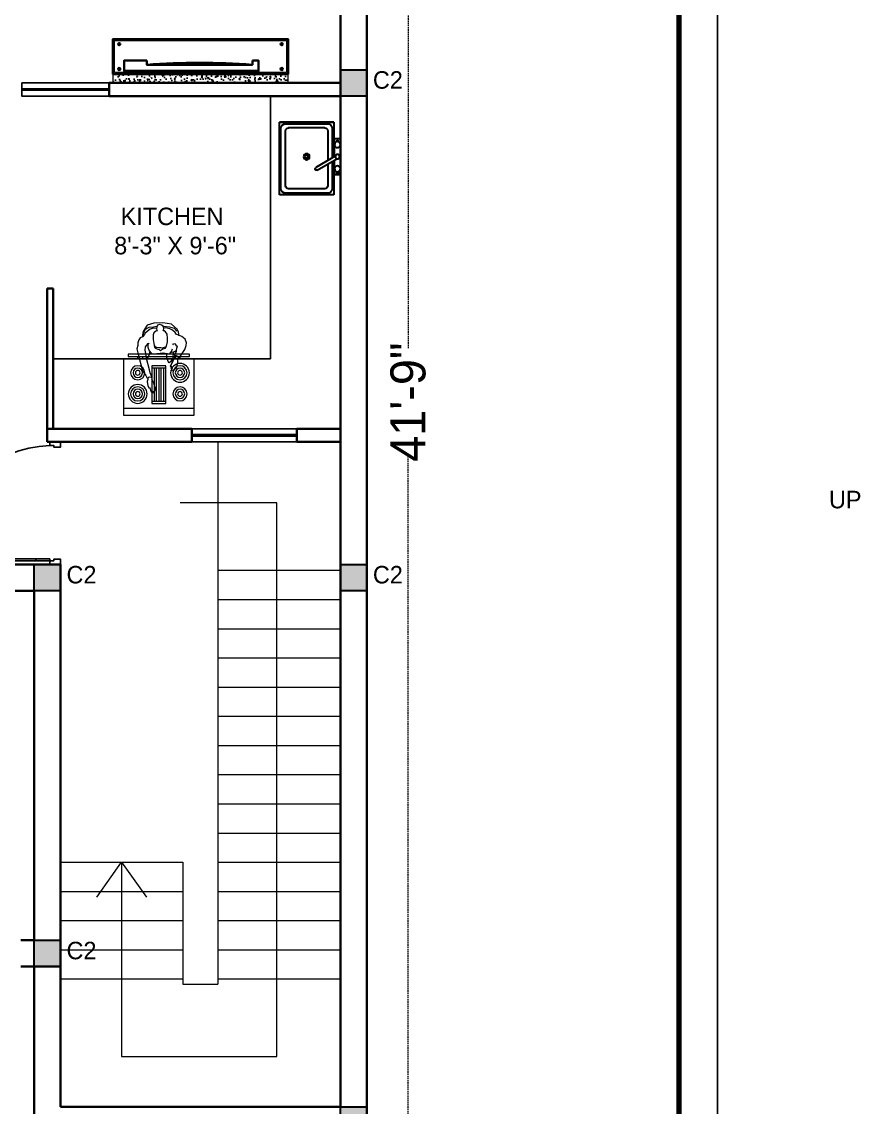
# Model space of a CAD drawing. Header units: millimetres. Extents: x -6808 to 215771, y -89660 to -16303.
# Drawn here: x 93672.3 to 93959.7, y -55750.9 to -55378.9 of the extents above; entities that cross this region are included whole.
import ezdxf

# ---------------------------------------------------------------- set-up
doc = ezdxf.new("R2010")
doc.units = ezdxf.units.MM
doc.header["$PDMODE"] = 35
doc.linetypes.add('ACAD_ISO10W100', pattern=[18, 12, -3, 0, -3])
doc.linetypes.add('DASHED', pattern=[0.75, 0.5, -0.25])
doc.layers.get('0').update_dxf_attribs({"color": 8})
for name, color, linetype, lineweight in [('_Furniture', 253, 'Continuous', 18), ('col.center', 5, 'ACAD_ISO10W100', 15), ('column', 5, 'Continuous', 30), ('dim2', 6, 'Continuous', 20), ('FIXture', 132, 'Continuous', 13), ('FURNITURE 2', 33, 'Continuous', 25), ('furnitures', 12, 'Continuous', 13), ('STAIR', 252, 'Continuous', 15), ('text', 7, 'Continuous', 25), ('wall', 7, 'Continuous', 35)]:
    doc.layers.add(name, color=color, linetype=linetype, lineweight=lineweight)
doc.layers.add('AR.furniture', color=7, linetype='Continuous', lineweight=35, true_color=0x009e9e)
for name, color, linetype in [('FORMAT', 7, 'Continuous'), ('NET 01', 8, 'Continuous'), ('WIN', 5, 'Continuous')]:
    doc.layers.add(name, color=color, linetype=linetype)
doc.styles.add('SAJ', font='eurr____.ttf')
doc.dimstyles.new('SAJ', dxfattribs={"dimtxt": 5, "dimasz": 2, "dimexe": 1, "dimexo": 1, "dimgap": 0.09375, "dimtad": 0, "dimdec": 1, "dimzin": 0, "dimdsep": 46, "dimlunit": 4, "dimtxsty": 'SAJ', "dimblk": 'OBLIQUE', "dimcen": 0.125, "dimdle": 0.375, "dimadec": 0, "dimazin": 0, "dimtfac": 1, "dimtdec": 1, "dimtofl": 0, "dimtmove": 0, "dimatfit": 3, "dimldrblk": 'OBLIQUE', "dimfxl": 1, "dimtolj": 1, "dimtzin": 0, "dimlwd": 5, "dimlwe": 5, "dimarcsym": 1})

# ---------------------------------------------------------------- blocks, each defined once
blk = doc.blocks.new('QEWFWE')
at = {"layer": 'NET 01'}
for p, q in [((238503.45, 15011.85), (238503.45, 15015.77)), ((238503.45, 15015.77), (238505.41, 15015.77)), ((238503.98, 15015.77), (238503.98, 15011.85)), ((238503.98, 15011.85), (238503.45, 15011.85)), ((238503.45, 15011.85), (238503.45, 14988.32)), ((238503.98, 14988.32), (238503.98, 15011.85)), ((238503.45, 14988.32), (238503.45, 14984.4)), ((238503.98, 14988.32), (238503.45, 14988.32)), ((238503.98, 14984.4), (238503.98, 14988.32)), ((238503.45, 14984.4), (238503.98, 14984.4))]:
    blk.add_line(p, q, dxfattribs=at)
for points in [[(238503.45, 14984.4), (238502.4, 14984.4), (238502.4, 14981.4), (238503.9, 14981.4), (238503.9, 14982.9), (238503.9, 14983.2), (238503.45, 14983.2)], [(238536.02, 14984.4), (238537.07, 14984.4), (238537.07, 14981.4), (238535.57, 14981.4), (238535.57, 14982.9), (238535.57, 14983.2), (238536.02, 14983.2)]]:
    blk.add_lwpolyline(points, close=True, dxfattribs=at)
blk.add_ellipse((238504.18, 14985.62), major_axis=(-29.27, 13.54), ratio=0.925766, start_param=-2.718612, end_param=-1.204625, dxfattribs=at)
blk = doc.blocks.new('A$C35EA12FA')
at = {"layer": 'furnitures', "ltscale": 1.4}
for p, q in [((3.32, 21.47), (2, 19.51)), ((2.77, 20.24), (3.86, 20.88)), ((5.45, 22.2), (3.32, 21.47)), ((3.86, 20.88), (5.27, 21.01)), ((5.27, 21.01), (6.32, 21.15)), ((8.32, 22.29), (5.45, 22.2)), ((6.32, 21.01), (6.27, 20.38)), ((6.59, 21.47), (6.32, 21.01)), ((7.27, 21.69), (6.59, 21.47)), ((7.82, 21.51), (7.27, 21.69)), ((8.36, 21.24), (7.82, 21.51)), ((11, 21.88), (8.32, 22.29)), ((8.54, 20.83), (8.36, 21.24)), ((8.59, 20.42), (8.54, 20.83)), ((8.63, 21.19), (10.36, 21.01)), ((10.36, 21.01), (11.95, 20.6)), ((12.81, 20.28), (11, 21.88)), ((1.05, 17.51), (0.55, 16.83)), ((1.77, 17.83), (1.05, 17.51)), ((2, 19.51), (1.64, 17.65)), ((2.45, 18.51), (1.77, 17.83)), ((2, 18.33), (2.36, 19.38)), ((2.36, 19.38), (2.77, 20.24)), ((2.59, 18.92), (2.45, 18.51)), ((3.23, 19.47), (2.59, 18.92)), ((4.18, 20.24), (3.23, 19.47)), ((5.18, 20.56), (4.18, 20.24)), ((5.18, 18.37), (5.14, 16.92)), ((6.23, 20.47), (5.18, 20.56)), ((5.45, 19.1), (5.18, 18.37)), ((6, 19.6), (5.45, 19.1)), ((6.59, 19.74), (6, 19.6)), ((6.27, 20.38), (6.32, 19.92)), ((6.32, 19.92), (6.59, 19.74)), ((8.36, 19.74), (8.45, 19.88)), ((8.73, 19.65), (8.36, 19.74)), ((8.45, 19.88), (8.59, 20.42)), ((9.27, 20.65), (8.73, 20.51)), ((9.13, 19.33), (8.73, 19.65)), ((9.63, 18.6), (9.13, 19.33)), ((10.54, 20.33), (9.27, 20.65)), ((9.77, 17.37), (9.63, 18.6)), ((9.77, 16.19), (9.77, 17.37)), ((11.41, 19.92), (10.54, 20.33)), ((12.18, 19.19), (11.41, 19.92)), ((11.95, 20.6), (12.72, 19.6)), ((12.5, 18.65), (12.18, 19.19)), ((13.27, 18.28), (12.5, 18.65)), ((13.27, 19.28), (12.81, 20.28)), ((13.5, 18.15), (13.27, 19.28)), ((14.31, 17.87), (13.27, 18.28)), ((15.45, 17.06), (14.31, 17.87)), ((0.27, 15.05), (0, 13.92)), ((0, 13.92), (0.41, 12.19)), ((0.55, 16.83), (0.23, 15.87)), ((0.23, 15.87), (0.27, 15.05)), ((2.68, 13.55), (2.77, 14.55)), ((2.77, 14.55), (3.14, 15.1)), ((3.14, 15.1), (3.54, 15.6)), ((3.91, 15.74), (3.5, 15.33)), ((3.5, 15.33), (3.5, 14.46)), ((3.5, 14.46), (3.91, 13.28)), ((3.54, 15.6), (3.91, 15.74)), ((5.14, 16.92), (5.36, 15.6)), ((5.36, 15.6), (5.63, 14.51)), ((5.63, 14.51), (6.13, 14.05)), ((5.82, 14.55), (5.68, 14.92)), ((6.41, 14.37), (5.82, 14.55)), ((6.13, 14.05), (6.68, 13.83)), ((6.95, 14.24), (6.41, 14.37)), ((7.59, 14.24), (6.95, 14.24)), ((8.09, 14.19), (7.59, 14.24)), ((8, 13.78), (8.36, 13.96)), ((8.68, 14.33), (8.09, 14.19)), ((8.36, 13.96), (9.09, 14.19)), ((9.22, 14.6), (8.68, 14.33)), ((9.09, 14.19), (9.41, 14.83)), ((9.41, 14.83), (9.77, 16.19)), ((11, 13.05), (11.41, 13.96)), ((11.5, 15.24), (11.72, 15.55)), ((11.72, 15.55), (12.18, 15.6)), ((12.18, 15.6), (12.45, 15.15)), ((12.45, 15.15), (12.81, 14.78)), ((12.63, 14.1), (12.54, 13.51)), ((12.81, 14.78), (12.63, 14.1)), ((15.36, 13.78), (15.77, 14.96)), ((15.81, 15.87), (15.45, 17.06)), ((15.77, 14.96), (15.81, 15.87)), ((0.41, 12.19), (1.82, 6.87)), ((2.82, 12.46), (2.68, 13.55)), ((3.09, 10.82), (2.82, 12.46)), ((4.04, 7.23), (3.09, 10.82)), ((3.45, 11.28), (3.23, 11.01)), ((3.86, 12.05), (3.45, 11.28)), ((4.04, 12.83), (3.86, 12.05)), ((3.91, 13.28), (4.64, 12.46)), ((4.64, 12.46), (5.41, 12.33)), ((5.41, 12.33), (8.36, 12.69)), ((6.68, 13.83), (7.13, 13.78)), ((7.13, 13.78), (7.27, 13.51)), ((7.27, 13.51), (7.5, 13.28)), ((7.5, 13.28), (7.73, 13.51)), ((7.73, 13.51), (8, 13.78)), ((8.28, 12.7), (10.5, 12.37)), ((9.59, 11.19), (9.54, 12.14)), ((9.95, 9.92), (9.59, 11.19)), ((10.5, 12.37), (11, 13.05)), ((11.45, 11.01), (10.72, 9.82)), ((11, 12.83), (12.04, 13.05)), ((11.63, 12.87), (11.45, 11.01)), ((12.13, 11.42), (11.45, 10.01)), ((12.5, 13.05), (12, 11.87)), ((12, 11.87), (12.13, 11.42)), ((12.04, 13.05), (12.5, 13.37)), ((12.13, 11.83), (12.59, 11.83)), ((12.54, 13.51), (12.5, 13.05)), ((12.59, 11.83), (13.09, 11.64)), ((13.09, 11.64), (13.45, 11.46)), ((13.09, 10.42), (13.18, 11.05)), ((13.09, 9.6), (13.09, 10.42)), ((13.18, 11.05), (13.68, 11.19)), ((13.62, 11.17), (15.36, 13.78)), ((4.18, 6.32), (4.04, 7.23)), ((10.27, 9.51), (9.95, 9.92)), ((10.72, 9.82), (10.27, 9.51)), ((11.45, 10), (10.67, 8.41)), ((10.67, 8.41), (10.72, 8.18)), ((11.45, 10.01), (10.68, 8.41)), ((10.68, 8.41), (10.72, 8.19)), ((10.72, 8.18), (11.13, 8.41)), ((10.72, 8.19), (11.13, 8.41)), ((11.13, 8.41), (10.86, 7.87)), ((11.13, 8.41), (10.86, 7.87)), ((10.86, 7.87), (10.95, 7.64)), ((10.86, 7.87), (10.95, 7.64)), ((10.95, 7.64), (11.27, 7.78)), ((10.95, 7.64), (11.27, 7.77)), ((11.27, 7.78), (11.04, 7.19)), ((11.27, 7.77), (11.04, 7.18)), ((11.04, 7.18), (11.27, 7.05)), ((11.27, 7.05), (11.49, 7.14)), ((11.49, 7.14), (11.54, 6.96)), ((11.54, 6.96), (11.86, 7)), ((12.26, 8), (11.83, 7)), ((12.27, 8.05), (12.22, 7.55)), ((12.22, 7.55), (12.45, 7.69)), ((12.45, 7.69), (12.68, 8)), ((12.68, 8), (12.81, 8.64)), ((12.81, 8.64), (13.09, 9.6)), ((1.82, 6.87), (2.86, 5.46)), ((2.86, 5.46), (3.18, 4.82)), ((3.18, 4.82), (3.45, 4.59)), ((3.5, 4.14), (3.23, 3.55)), ((3.23, 3.55), (3.5, 2.14)), ((3.45, 4.59), (3.5, 4.14)), ((3.54, 4.64), (3.86, 4.96)), ((3.86, 4.96), (4.5, 4.91)), ((4.86, 4.82), (4.18, 6.32)), ((4.5, 4.91), (4.64, 4.73)), ((4.73, 4.28), (4.82, 4.46)), ((5.36, 3), (4.73, 4.28)), ((4.82, 4.46), (4.86, 4.82)), ((3.5, 2.14), (3.91, 1.41)), ((3.91, 1.41), (4, 1.68)), ((4, 1.68), (4.54, 0.18)), ((4.54, 0.18), (4.73, 0.14)), ((4.73, 0.14), (4.82, 0.32)), ((4.82, 0.32), (5.09, 0)), ((5.09, 0), (5.45, 0)), ((5.63, 2.09), (5.36, 3)), ((5.45, 0.36), (5.73, 0.36)), ((5.45, 0), (5.45, 0.36)), ((6.04, 0.91), (5.63, 2.09)), ((5.73, 0.68), (6.04, 0.91)), ((5.73, 0.36), (5.73, 0.68))]:
    blk.add_line(p, q, dxfattribs=at)
blk = doc.blocks.new('A$C59C60163')
at = {"layer": 'FIXture'}
for p, q in [((61.7, 0), (61.7, 617.2)), ((493.8, 493.8), (514.4, 493.8)), ((514.4, 452.6), (493.8, 452.6)), ((123.4, 246.9), (123.4, 370.3)), ((411.5, 349.8), (123.4, 349.8)), ((123.4, 329.2), (411.5, 329.2)), ((411.5, 308.6), (123.4, 308.6)), ((123.4, 288), (411.5, 288)), ((411.5, 370.3), (411.5, 246.9)), ((411.5, 267.5), (123.4, 267.5)), ((514.4, 164.6), (493.8, 164.6)), ((493.8, 123.4), (514.4, 123.4))]:
    blk.add_line(p, q, dxfattribs=at)
for points in [[(493.8, 0), (0, 0), (0, 617.2), (493.8, 617.2)], [(534.9, 41.1), (514.4, 41.1), (514.4, 576.1), (534.9, 576.1)], [(432.1, 246.9), (102.9, 246.9), (102.9, 370.3), (432.1, 370.3)]]:
    blk.add_lwpolyline(points, close=True, dxfattribs=at)
for centre, radius in [((370.3, 493.8), 82.3), ((185.2, 493.8), 61.7), ((185.2, 493.8), 41.1), ((185.2, 493.8), 20.6), ((370.3, 493.8), 61.7), ((370.3, 493.8), 41.1), ((370.3, 493.8), 20.6), ((185.2, 123.4), 82.3), ((185.2, 123.4), 61.7), ((185.2, 123.4), 41.1), ((185.2, 123.4), 20.6), ((370.3, 123.4), 61.7), ((370.3, 123.4), 41.1), ((370.3, 123.4), 20.6)]:
    blk.add_circle(centre, radius, dxfattribs=at)
blk = doc.blocks.new('A$C22B204D2')
at = {"layer": '_Furniture', "color": 2, "xscale": 1.071547591360284, "yscale": 1.071547591360284, "zscale": 1.071547591360284}
blk.add_blockref('A$C35EA12FA', (4.57, 9.37), dxfattribs=at)
at = {"layer": 'FIXture', "xscale": -0.0391304348595441, "yscale": 0.0391304348595441, "zscale": 0.0391304348595441, "rotation": 270}
blk.add_blockref('A$C59C60163', (0, 1.61), dxfattribs=at)
blk = doc.blocks.new('efve')
at = {"layer": 'AR.furniture', "lineweight": 30, "ltscale": 5}
for p, q in [((-7.34, 17.59), (-7.34, -6.41)), ((10.66, 17.59), (-7.34, 17.59)), ((10.66, 6.27), (10.66, 17.59)), ((11.13, 4.84), (4.69, 8.56)), ((5.19, 9.42), (11.63, 5.71)), ((12.12, 10.49), (11.62, 10.49)), ((11.62, 10.49), (11.62, 9.93)), ((12.12, 9.93), (12.12, 10.49)), ((10.66, 2.23), (10.66, 5.11)), ((10.66, -6.41), (10.66, 2.23)), ((11.62, -0.51), (11.62, 0.05)), ((12.12, 0.05), (12.12, -0.51)), ((12.12, -0.51), (11.62, -0.51)), ((10.66, -6.41), (-7.34, -6.41)), ((-7.34, -6.41), (10.66, -6.41)), ((7.66, -4.59), (-4.34, -4.59))]:
    blk.add_line(p, q, dxfattribs=at)
for points in [[(-6.84, 15.59), (-6.84, -4.41)], [(8.66, 17.09), (-5.34, 17.09)], [(-5.34, 14.59), (-5.34, -3.59)], [(7.66, 15.59), (-4.34, 15.59)], [(8.66, 7.42), (8.66, 14.59)], [(10.16, 6.56), (10.16, 15.59)], [(10.87, 10.99), (10.87, 6.14)], [(10.87, 4.99), (10.87, -1.01), (12.87, -1.01), (12.87, 10.99), (10.87, 10.99), (10.87, 6.14)], [(8.66, -1.74), (8.66, 6.27)], [(8.66, -3.59), (8.66, 6.27)], [(10.16, -4.41), (10.16, 5.4)], [(10.16, 2.52), (10.16, 5.4)], [(-5.34, -5.91), (8.66, -5.91)]]:
    blk.add_lwpolyline(points, dxfattribs=at)
for centre, radius in [((11.87, 8.99), 1), ((1.66, 4.99), 1), ((1.66, 4.99), 0.5), ((11.87, 4.99), 0.75), ((11.87, 0.99), 1)]:
    blk.add_circle(centre, radius, dxfattribs=at)
for centre, radius, start, end in [((-5.34, 15.59), 1.5, 90, 180), ((-4.34, 14.59), 1, 90, 180), ((7.66, 14.59), 1, 0, 90), ((8.66, 15.59), 1.5, 0, 90), ((4.94, 8.99), 0.5, 60, 240), ((-4.34, -3.59), 1, 180, 270), ((7.66, -3.59), 1, 270, 0), ((-5.34, -4.41), 1.5, 180, 270), ((8.66, -4.41), 1.5, 270, 0)]:
    blk.add_arc(centre, radius, start, end, dxfattribs=at)
blk = doc.blocks.new('_Oblique')
at = {"color": 0, "linetype": 'ByBlock', "lineweight": -2}
blk.add_line((-0.5, -0.5), (0.5, 0.5), dxfattribs=at)
blk = doc.blocks.new('vcdr')
at = {"layer": 'AR.furniture', "lineweight": 25, "ltscale": 2}
h = blk.add_hatch(dxfattribs=at)
h.set_pattern_fill('AR-CONC', color=256, scale=0.5, style=0)
h.set_pattern_definition([(50, (5894.276, -2096.168), (3.58630091, -0.313760675), [0.375, -4.125]), (355, (5894.276, -2096.168), (-0.69375667, 3.76096067), [0.3, -3.3]), (100.4514, (5894.575, -2096.194), (2.89254691, 3.44719771), [0.31870095, -3.50571056]), (46.1842, (5894.276, -2095.168), (5.33620524, -0.82759507), [0.5625, -6.1875]), (96.6356, (5894.7207, -2095.237), (4.67331353, 4.87058935), [0.47805144, -5.258565]), (351.1842, (5894.276, -2095.168), (4.67330973, 4.870593), [0.45, -4.95]), (21, (5894.776, -2095.418), (2.98453526, -2.01309445), [0.375, -4.125]), (326, (5894.776, -2095.418), (1.21657666, 3.62575023), [0.3, -3.3]), (71.4514, (5895.0247, -2095.5857), (4.20111314, 1.61265248), [0.31870095, -3.50571056]), (37.5, (5894.276, -2096.168), (0.060799277, 1.66446927), [0, -3.26, 0, -3.35, 0, -3.3125]), (7.5, (5894.276, -2096.168), (1.315347687, 1.97205856), [0, -1.91, 0, -3.185, 0, -1.2625]), (327.5, (5893.161, -2096.168), (2.66911218, -0.112774359), [0, -1.25, 0, -3.9, 0, -5.175]), (317.5, (5892.661, -2096.168), (2.915930847, 0.50052491), [0, -1.625, 0, -2.59, 0, -3.675])])
h.paths.add_polyline_path([(93614.87, -24321.29), (93617.87, -24321.29), (93617.87, -24261.29), (93614.87, -24261.29)])
at = {"layer": 'AR.furniture', "ltscale": 2}
blk.add_lwpolyline([(93614.87, -24321.29), (93602.87, -24321.29), (93602.87, -24261.29), (93614.87, -24261.29)], close=True, dxfattribs=at)
blk.add_lwpolyline([(93614.87, -24321.29), (93602.87, -24321.29), (93602.87, -24261.29), (93614.87, -24261.29)], close=True, dxfattribs=at)
at = {"layer": 'AR.furniture', "lineweight": 20, "ltscale": 5}
blk.add_lwpolyline([(93614.37, -24320.79), (93603.37, -24320.79), (93603.37, -24261.79), (93614.37, -24261.79)], close=True, dxfattribs=at)
blk.add_lwpolyline([(93614.37, -24320.79), (93603.37, -24320.79), (93603.37, -24261.79), (93614.37, -24261.79)], close=True, dxfattribs=at)
at = {"layer": 'AR.furniture', "lineweight": 9, "ltscale": 2}
blk.add_lwpolyline([(93614.87, -24321.29), (93617.87, -24321.29), (93617.87, -24261.29), (93614.87, -24261.29)], close=True, dxfattribs=at)
blk.add_lwpolyline([(93614.87, -24321.29), (93617.87, -24321.29), (93617.87, -24261.29), (93614.87, -24261.29)], close=True, dxfattribs=at)
at = {"layer": 'AR.furniture'}
for points in [[(93610.22, -24273.51), (93610.22, -24271.36), (93613.78, -24271.36), (93613.78, -24317.46), (93610.22, -24317.46), (93610.22, -24309.71)], [(93610.22, -24273.51), (93610.22, -24271.36), (93613.78, -24271.36), (93613.78, -24317.46), (93610.22, -24317.46), (93610.22, -24309.71)], [(93610.22, -24309.71), (93611.67, -24309.71), (93611.67, -24273.51), (93610.22, -24273.51)], [(93610.22, -24309.71), (93611.67, -24309.71), (93611.67, -24273.51), (93610.22, -24273.51)]]:
    blk.add_lwpolyline(points, dxfattribs=at)
at = {"layer": 'AR.furniture', "ltscale": 2}
for centre in [(93604.6, -24263.44), (93604.6, -24263.44), (93613.13, -24263.44), (93613.13, -24263.44), (93604.6, -24319.13), (93604.6, -24319.13), (93613.13, -24319.13), (93613.13, -24319.13)]:
    blk.add_circle(centre, 0.375, dxfattribs=at)
at = {"layer": 'AR.furniture', "ltscale": 5}
blk.add_arc((93852.35, -24291.61), 241.36, 175.6992, 184.3008, dxfattribs=at)
blk.add_arc((93852.35, -24291.61), 241.36, 175.6992, 184.3008, dxfattribs=at)
blk = doc.blocks.new('*D2154')
at = {"layer": 'Defpoints', "color": 0, "transparency": 16777216}
for p in [(93790.59, -55258.9), (93790.59, -55759.67), (93804.78, -55759.67)]:
    blk.add_point(p, dxfattribs=at)
at = {"layer": 'dim2', "color": 0, "linetype": 'DASHED', "lineweight": 5, "transparency": 16777216}
for p, q in [((93791.59, -55258.9), (93805.78, -55258.9)), ((93804.78, -55258.52), (93804.78, -55490.96)), ((93804.78, -55760.04), (93804.78, -55527.6)), ((93791.59, -55759.67), (93805.78, -55759.67))]:
    blk.add_line(p, q, dxfattribs=at)
at = {"layer": 'dim2', "color": 0, "lineweight": 5, "transparency": 16777216, "xscale": 2, "yscale": 2, "zscale": 2}
for p, rotation in [((93804.78, -55258.9), 90), ((93804.78, -55759.67), 270)]:
    blk.add_blockref('_Oblique', p, dxfattribs=dict(at, rotation=rotation))
at = {"layer": 'dim2', "color": 0, "transparency": 16777216, "insert": (93804.78, -55509.28), "char_height": 12, "attachment_point": 5, "rotation": 90, "style": 'SAJ'}
blk.add_mtext('\\A1;41\'-9"', dxfattribs=at)
blk = doc.blocks.new('C222')
at = {"layer": 'column'}
blk.add_hatch(color=256, dxfattribs=at).paths.add_polyline_path([(93213.15, -54727.01), (93213.15, -54718.01), (93204.15, -54718.01), (93204.15, -54727.01)])
for p, q in [((93204.15, -54727.01), (93204.15, -54718.01)), ((93204.15, -54718.01), (93213.15, -54718.01)), ((93213.15, -54718.01), (93213.15, -54727.01)), ((93213.15, -54727.01), (93204.15, -54727.01))]:
    blk.add_line(p, q, dxfattribs=at)

msp = doc.modelspace()

# ---------------------------------------------------------------- linework, layer by layer
for p, q in [((93757.592, -55404.398), (93757.592, -55494.398)), ((93681.092, -55518.398), (93681.092, -55494.398)), ((93683.092, -55494.398), (93757.592, -55494.398))]:
    msp.add_line(p, q)
at = {"layer": 'FORMAT', "color": 0}
msp.add_lwpolyline([(93280.663, -55155.523), (93280.663, -56050.359), (93910.829, -56050.359), (93910.829, -55155.523)], close=True, dxfattribs=at)
msp.add_lwpolyline([(93280.663, -55155.523), (93280.663, -56050.359), (93910.829, -56050.359), (93910.829, -55155.523)], close=True, dxfattribs=at)
at = {"layer": 'FORMAT', "color": 0, "const_width": 1.848}
msp.add_lwpolyline([(93293.927, -55168.786), (93293.927, -56037.096), (93897.566, -56037.096), (93897.566, -55168.786)], close=True, dxfattribs=at)
msp.add_lwpolyline([(93293.927, -55168.786), (93293.927, -56037.096), (93897.566, -56037.096), (93897.566, -55168.786)], close=True, dxfattribs=at)
at = {"layer": 'STAIR'}
for p, q in [((93739.592, -55522.898), (93739.592, -55564.898)), ((93759.716, -55543.787), (93726.621, -55543.787)), ((93759.716, -55733.523), (93759.716, -55543.787)), ((93739.592, -55564.898), (93739.592, -55708.665)), ((93739.592, -55566.898), (93781.592, -55566.898)), ((93739.592, -55576.898), (93781.592, -55576.898)), ((93739.592, -55586.898), (93781.592, -55586.898)), ((93739.592, -55596.898), (93781.592, -55596.898)), ((93739.592, -55606.898), (93781.592, -55606.898)), ((93739.592, -55616.898), (93781.592, -55616.898)), ((93739.592, -55626.898), (93781.592, -55626.898)), ((93739.592, -55636.898), (93781.592, -55636.898)), ((93739.592, -55646.898), (93781.592, -55646.898)), ((93739.592, -55656.898), (93781.592, -55656.898)), ((93685.592, -55666.898), (93727.592, -55666.898)), ((93727.592, -55666.898), (93727.592, -55708.665)), ((93739.592, -55666.898), (93781.592, -55666.898)), ((93685.592, -55676.898), (93727.592, -55676.898)), ((93739.592, -55676.898), (93781.592, -55676.898)), ((93685.592, -55686.898), (93727.592, -55686.898)), ((93739.592, -55686.898), (93781.592, -55686.898)), ((93685.592, -55696.898), (93727.592, -55696.898)), ((93739.592, -55696.898), (93781.592, -55696.898)), ((93685.592, -55706.898), (93727.592, -55706.898)), ((93739.592, -55706.898), (93781.592, -55706.898)), ((93727.592, -55708.665), (93739.592, -55708.665))]:
    msp.add_line(p, q, dxfattribs=at)
at = {"layer": 'wall'}
for p, q in [((93790.592, -55258.898), (93790.592, -55759.665)), ((93781.592, -55267.898), (93781.592, -55750.665)), ((93702.342, -55399.898), (93781.592, -55399.898)), ((93702.342, -55404.398), (93702.342, -55399.898)), ((93702.342, -55404.398), (93781.592, -55404.398)), ((93681.092, -55518.398), (93681.092, -55470.398)), ((93681.092, -55470.398), (93683.092, -55470.398)), ((93683.092, -55518.398), (93683.092, -55470.398)), ((93681.092, -55518.398), (93730.592, -55518.398)), ((93681.092, -55518.398), (93681.092, -55522.898)), ((93730.592, -55522.898), (93730.592, -55518.398)), ((93766.592, -55518.398), (93781.592, -55518.398)), ((93766.592, -55522.898), (93766.592, -55518.398)), ((93685.592, -55522.898), (93681.092, -55522.898)), ((93685.592, -55522.898), (93730.592, -55522.898)), ((93766.592, -55522.898), (93781.592, -55522.898)), ((93685.592, -55564.898), (93463.592, -55564.898)), ((93685.592, -55564.898), (93685.592, -55693.665)), ((93676.592, -55573.898), (93463.592, -55573.898)), ((93676.592, -55573.898), (93676.592, -55693.665)), ((93676.592, -55693.665), (93672.092, -55693.665)), ((93685.592, -55693.665), (93685.592, -55702.665)), ((93685.592, -55702.665), (93672.092, -55702.665)), ((93676.592, -55702.665), (93676.592, -55759.665)), ((93685.592, -55702.665), (93685.592, -55750.665)), ((93685.592, -55750.665), (93781.592, -55750.665))]:
    msp.add_line(p, q, dxfattribs=at)
at = {"layer": 'WIN'}
for p, q in [((93672.342, -55404.398), (93672.342, -55399.898)), ((93730.592, -55518.398), (93766.592, -55518.398)), ((93730.592, -55520.398), (93766.592, -55520.398)), ((93730.592, -55520.898), (93766.592, -55520.898)), ((93685.592, -55522.898), (93681.092, -55522.898)), ((93730.592, -55522.898), (93766.592, -55522.898))]:
    msp.add_line(p, q, dxfattribs=at)
for points in [[(93672.342, -55399.898), (93702.342, -55399.898), (93702.342, -55404.398), (93672.342, -55404.398)], [(93672.342, -55401.898), (93702.342, -55401.898), (93702.342, -55402.398), (93672.342, -55402.398)]]:
    msp.add_lwpolyline(points, close=True, dxfattribs=at)

# ---------------------------------------------------------------- block references
at = {"linetype": 'ByBlock', "lineweight": 20, "xscale": 1.211467555345734, "yscale": 1.211467555345734, "zscale": 1.211467555345734, "rotation": 90}
msp.add_blockref('QEWFWE', (111835.067, -344502.814), dxfattribs=at)
at = {"layer": 'AR.furniture', "rotation": 270}
msp.add_blockref('vcdr', (118024.892, 38217.97), dxfattribs=at)
at = {"layer": 'AR.furniture', "lineweight": 30, "xscale": -1.034979059331817, "yscale": 1.034979059244506, "zscale": 1.034979059278655, "rotation": 180}
msp.add_blockref('efve', (93768.271, -55420.036), dxfattribs=at)
at = {"layer": 'column'}
for p in [(577.442, -677.388), (472.442, -846.888), (577.442, -846.888), (472.442, -975.655), (577.442, -1032.655)]:
    msp.add_blockref('C222', p, dxfattribs=at)
at = {"layer": 'FURNITURE 2', "ltscale": 0.5, "extrusion": (0, 0, -1), "xscale": -1, "zscale": -1}
msp.add_blockref('A$C22B204D2', (-93707.266, -55515.33), dxfattribs=at)

# ---------------------------------------------------------------- texts
at = {"layer": 'col.center', "linetype": 'ByBlock', "char_height": 6, "width": 293.6941, "attachment_point": 1, "style": 'SAJ'}
for insert in [(93792.699, -55395.897), (93687.699, -55565.397), (93792.699, -55565.397), (93687.699, -55694.164)]:
    msp.add_mtext('\\A1;{\\fCentury Gothic|b0|i0|c0|p34;C2}', dxfattribs=dict(at, insert=insert))
at = {"layer": 'text', "ltscale": 2, "char_height": 6, "width": 244.74508, "style": 'SAJ'}
for s, insert, attachment_point in [('\\A1;{\\fCentury Gothic|b0|i0|c0|p34;  \\P KITCHEN\\P8\'-3" X 9\'-6"}', (93704.037, -55432.638), 1), ('\\A1;{\\fCentury Gothic|b0|i0|c0|p34;UP}', (93960.143, -55539.657), 3)]:
    msp.add_mtext(s, dxfattribs=dict(at, insert=insert, attachment_point=attachment_point))

# ---------------------------------------------------------------- dimensions: what is measured, and where the dimension line sits
at = {"layer": 'dim2'}
dim = msp.add_aligned_dim(p1=(93790.592, -55258.898), p2=(93790.592, -55759.665), distance=14.186, dimstyle='SAJ', override={"dimtxt": 12}, dxfattribs=at)
dim.commit()
dim.dimension.update_dxf_attribs({"geometry": '*D2154', "text_midpoint": (93804.778, -55509.282)})

# ---------------------------------------------------------------- leaders
at = {"layer": 'STAIR'}
msp.add_leader([(93706.592, -55666.898), (93706.592, -55733.523), (93759.716, -55733.523)], dimstyle='SAJ', override={"dimasz": 12, "dimldrblk": 'Open90'}, dxfattribs=at)

doc.saveas('drawing.dxf')
